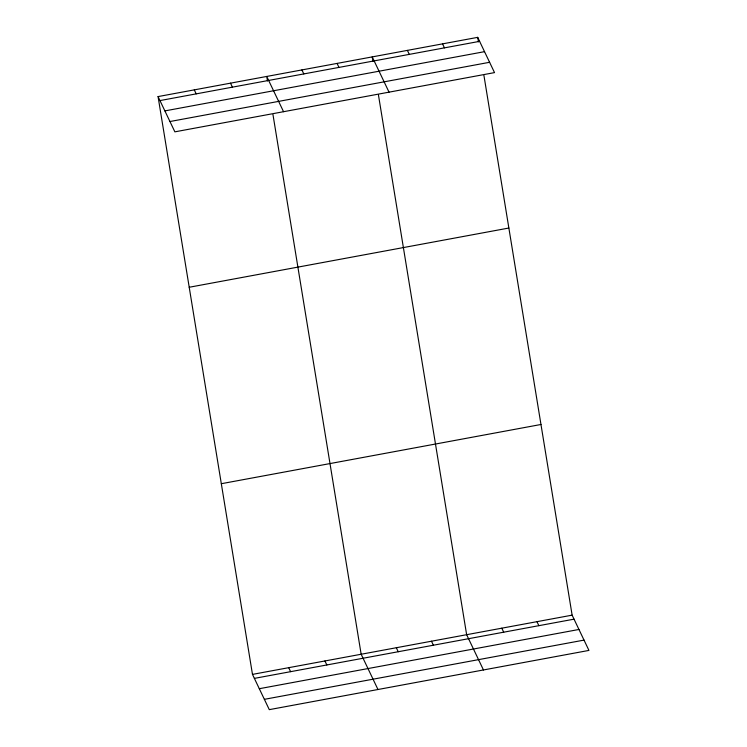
<?xml version="1.0" encoding="UTF-8"?>
<svg xmlns="http://www.w3.org/2000/svg" width="747" height="747" viewBox="0 0 747 747"><rect width="100%" height="100%" fill="white"/><g stroke="black" fill="none" stroke-linecap="round" stroke-linejoin="round"><path stroke-width="1.12" d="M158.056 96.587L477.707 37.35L494.523 72.608L174.873 131.845L158.056 96.587L252.477 674.392L269.293 709.65L588.944 650.413L572.127 615.154L483.935 75.484M159.961 100.584L479.611 41.346M164.882 110.901L484.532 51.664M169.952 121.528L489.602 62.29M189.215 287.259L508.866 228.031M221.317 483.711L540.968 424.483M252.477 674.392L572.127 615.154M254.382 678.388L574.032 619.16M259.302 688.706L578.953 629.469M264.373 699.332L584.023 640.104M442.551 43.868L444.456 47.864M407.386 50.385L409.291 54.382M389.038 92.152L372.221 56.893L372.958 61.385M337.065 63.411L338.97 67.407M301.9 69.929L303.805 73.925M536.962 621.672L538.867 625.669M283.552 111.705L266.735 76.446L267.473 80.928M501.797 628.19L503.711 632.186M230.515 83.16L232.42 87.156M483.458 669.966L466.642 634.707L378.458 95.028M194.285 89.873L196.19 93.87M431.477 641.215L433.391 645.221M396.321 647.733L398.226 651.739M377.973 689.509L361.156 654.251L272.972 114.58M324.926 660.964L326.841 664.961M288.697 667.678L290.611 671.674M477.707 37.35L478.444 41.832"/></g></svg>
